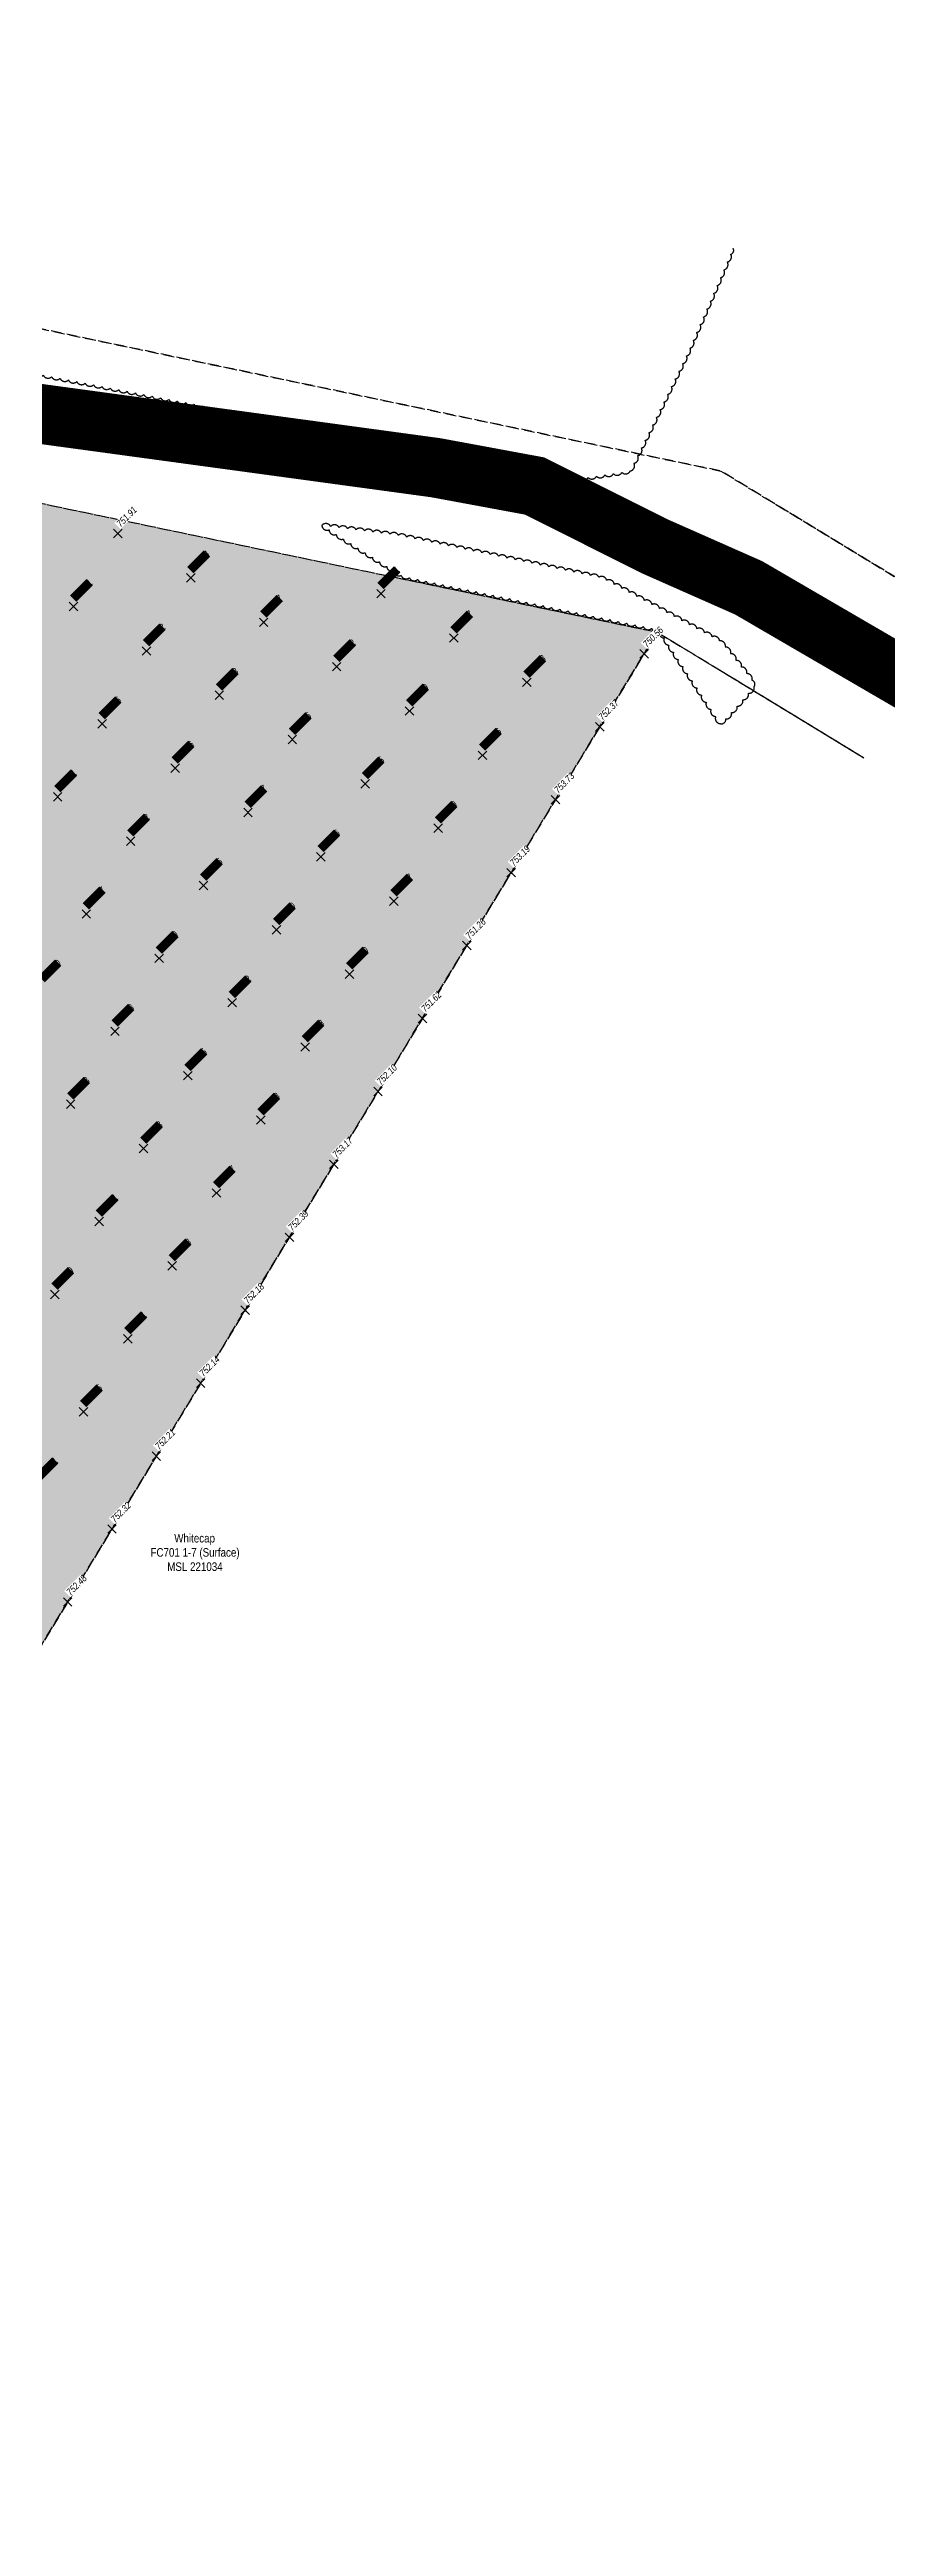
# Model space of a CAD drawing. Extents: x 478203 to 485171, y 6049002 to 6053712.
# Drawn here: x 482621 to 483603, y 6049002 to 6051902 of the extents above; entities that cross this region are included whole.
import ezdxf

# ---------------------------------------------------------------- set-up
doc = ezdxf.new("R2010")
doc.units = 0
doc.header["$LTSCALE"] = 5
doc.header["$PDMODE"] = 3
doc.header["$PDSIZE"] = 5
doc.linetypes.add('0', pattern=[1, 1, 0])
doc.linetypes.add('foc-ACCESSROAD', pattern=[3.75, 2.5, -1.25])
for name, color, linetype in [('AS-ROADS', 254, 'Continuous'), ('C-AR', 13, 'foc-ACCESSROAD'), ('C-WS', 13, 'foc-ACCESSROAD'), ('F-AR', 190, 'foc-ACCESSROAD'), ('P-PROPOSED-H', 21, 'Continuous'), ('T-BUSH', 110, '0')]:
    doc.layers.add(name, color=color, linetype=linetype)
for name, color, linetype, lineweight in [('C-WS-T', 13, 'Continuous', 9), ('T-ELEVATION', 48, 'Continuous', 18), ('T-ELEVATION-T', 48, 'Continuous', 18)]:
    doc.layers.add(name, color=color, linetype=linetype, lineweight=lineweight)
doc.styles.add('80L', font='ARIALN.TTF', dxfattribs={"height": 10})
doc.styles.add('80LS', font='ARIALNI.TTF', dxfattribs={"height": 10})

msp = doc.modelspace()

# ---------------------------------------------------------------- hatches: boundary and pattern name
at = {"layer": 'AS-ROADS'}
h = msp.add_hatch(color=256, dxfattribs=at)
h.dxf.hatch_style = 1
h.paths.add_polyline_path([(482282.13, 6049646.857), (482207.84, 6049534.777), (482170.64, 6049558.347), (482143.49, 6049567.377), (482129.47, 6049562.397), (482109.43, 6049528.787), (482055.31, 6049435.577), (482035.8, 6049414.097), (482004.67, 6049410.457), (481953.73, 6049437.507), (481958.02, 6049451.997), (481832.54, 6049534.707), (481705.63, 6049614.927), (481572.03, 6049694.577), (481412.62, 6049790.687), (481259.75, 6049885.527), (481094.1, 6049987.957), (481043.06, 6050018.497), (481028.45, 6050035.137), (481016.28, 6050054.567), (481017.37, 6050066.817), (481026.16, 6050081.417), (481061.47, 6050144.197), (481066.01, 6050164.057), (481081.92, 6050198.717), (481097.28, 6050227.657), (481116.91, 6050254.417), (481231.21, 6050444.117), (481459.78, 6050821.767), (481618.25, 6051083.567), (481663.96, 6051165.257), (481653.76, 6051184.887), (481696.88, 6051253.117), (481786.16, 6051398.457), (481834.42, 6051476.857), (481860.3, 6051513.517), (481866.66, 6051549.557), (481850.78, 6051670.433), (482075.303, 6051583.952), (481981.96, 6051489.737), (481948.79, 6051450.477), (481935.02, 6051412.327), (481933.63, 6051379.747), (482033.33, 6051319.477), (482254.08, 6051184.987), (482501.61, 6051032.027), (482860.11, 6050810.517), (482866.61, 6050801.367), (482860.8, 6050785.467), (482838.57, 6050744.077), (482829.63, 6050716.537), (482845.98, 6050698.057), (482873.29, 6050677.797), (482915.26, 6050658.257), (482883.14, 6050585.827), (482835.6, 6050621.667), (482803.15, 6050643.747), (482780.78, 6050642.207), (482764.38, 6050631.297), (482749.21, 6050611.247), (482704.22, 6050542.557), (482618.41, 6050407.327), (482502.9, 6050220.387), (482426.02, 6050092.347), (482326.71, 6049926.897), (482280.27, 6049848.347), (482254.15, 6049814.397), (482255.54, 6049800.037), (482268.6, 6049790.167), (482210.44, 6049698.627), (482210.25, 6049681.867), (482222.04, 6049664.917), (482249.12, 6049650.987)])
at = {"layer": 'P-PROPOSED-H'}
h = msp.add_hatch(color=256, dxfattribs=at)
h.dxf.hatch_style = 1
h.paths.add_polyline_path([(483333.161, 6051219.793), (482045.652, 6049102.06), (480667.412, 6049939.983), (481705.842, 6051648.025), (481736.786, 6051614.797), (482054.555, 6051487.156)])

# ---------------------------------------------------------------- linework, layer by layer
at = {"layer": 'AS-ROADS', "const_width": 69.964, "flags": 128}
msp.add_lwpolyline([(481662.947, 6051827.927), (481710.83, 6051777.357), (481826.65, 6051679.727), (482218.6, 6051528.757), (483073.62, 6051412.347), (483189.33, 6051390.937), (483330.25, 6051320.267), (483440.07, 6051271.707), (483629.194, 6051161.584)], dxfattribs=at)
at = {"layer": 'C-AR', "flags": 128}
for points in [[(483678.986, 6051243.484), (483407.675, 6051408.431), (482112.714, 6051679.214), (481852.678, 6051783.665), (481742.482, 6051901.995)], [(481596.196, 6051765.764), (481736.786, 6051614.797), (482054.555, 6051487.156), (483333.161, 6051219.793), (483575.142, 6051072.677)]]:
    msp.add_lwpolyline(points, dxfattribs=at)
at = {"layer": 'C-WS'}
msp.add_lwpolyline([(483333.161, 6051219.793), (482045.652, 6049102.06), (480667.412, 6049939.983), (481705.842, 6051648.025), (481736.786, 6051614.797), (482054.555, 6051487.156)], close=True, dxfattribs=at)
at = {"layer": 'C-WS', "flags": 128}
msp.add_lwpolyline([(482316.031, 6049001.654), (482074.05, 6049148.77), (483333.161, 6051219.793), (483575.142, 6051072.677)], dxfattribs=at)
at = {"layer": 'F-AR'}
for points in [[(481742.482, 6051901.995), (481852.678, 6051783.665), (482112.714, 6051679.214), (483407.675, 6051408.431), (483678.986, 6051243.484)], [(481596.196, 6051765.764), (481736.786, 6051614.797), (482054.555, 6051487.156), (483333.161, 6051219.793), (483575.142, 6051072.677)]]:
    msp.add_lwpolyline(points, dxfattribs=at)
at = {"layer": 'T-BUSH', "flags": 128}
msp.add_lwpolyline([(481731.262, 6051891.546, 0.2851225), (481736.96, 6051888.556, 0.52056705), (481743.269, 6051880.805, 0.52056705), (481749.579, 6051873.053, 0.52056705), (481755.888, 6051865.301, 0.52056705), (481762.198, 6051857.55, 0.52056705), (481768.507, 6051849.798, 0.52056705), (481774.817, 6051842.046, 0.52056705), (481781.126, 6051834.295, 0.52056705), (481787.436, 6051826.543, 0.52056705), (481793.745, 6051818.791, 0.52056705), (481800.055, 6051811.04, 0.52056705), (481806.364, 6051803.288, 0.52056705), (481812.674, 6051795.536, 0.52056705), (481818.983, 6051787.785, 0.52056705), (481825.293, 6051780.033, 0.52056705), (481831.603, 6051772.281, 0.52056705), (481837.912, 6051764.53, 0.52056705), (481845.216, 6051757.955, 0.52056705), (481853.909, 6051753.022, 0.52056705), (481862.602, 6051748.09, 0.52056705), (481871.295, 6051743.157, 0.52056705), (481879.988, 6051738.224, 0.52056705), (481888.681, 6051733.292, 0.52056705), (481897.374, 6051728.359, 0.52056705), (481906.067, 6051723.426, 0.52056705), (481914.76, 6051718.494, 0.52056705), (481923.453, 6051713.561, 0.52056705), (481932.146, 6051708.628, 0.52056705), (481940.839, 6051703.696, 0.52056705), (481949.532, 6051698.763, 0.52056705), (481958.225, 6051693.831, 0.52056705), (481967.454, 6051690.126, 0.52056705), (481976.979, 6051687.096, 0.52056705), (481986.503, 6051684.066, 0.52056705), (481996.028, 6051681.036, 0.52056705), (482005.553, 6051678.006, 0.52056705), (482015.077, 6051674.977, 0.52056705), (482024.602, 6051671.947, 0.52056705), (482034.126, 6051668.917, 0.52056705), (482043.651, 6051665.887, 0.52056705), (482053.176, 6051662.857, 0.52056705), (482062.7, 6051659.827, 0.52056705), (482072.225, 6051656.798, 0.52056705), (482081.749, 6051653.768, 0.52056705), (482091.274, 6051650.738, 0.52056705), (482100.799, 6051647.708, 0.52056705), (482110.323, 6051644.678, 0.52056705), (482119.848, 6051641.649, 0.52056705), (482129.372, 6051638.619, 0.52056705), (482138.897, 6051635.589, 0.52056705), (482148.422, 6051632.559, 0.52056705), (482157.946, 6051629.529, 0.52056705), (482167.471, 6051626.499, 0.52056705), (482176.995, 6051623.47, 0.52056705), (482186.52, 6051620.44, 0.52056705), (482196.045, 6051617.41, 0.52056705), (482205.569, 6051614.38, 0.52056705), (482215.094, 6051611.35, 0.52056705), (482224.619, 6051608.32, 0.52056705), (482234.143, 6051605.291, 0.52056705), (482243.668, 6051602.261, 0.52056705), (482253.192, 6051599.231, 0.52056705), (482262.717, 6051596.201, 0.52056705), (482272.242, 6051593.171, 0.52056705), (482281.766, 6051590.142, 0.52056705), (482291.291, 6051587.112, 0.52056705), (482300.815, 6051584.082, 0.52056705), (482310.34, 6051581.052, 0.52056705), (482319.865, 6051578.022, 0.52056705), (482329.574, 6051575.716, 0.52056705), (482339.387, 6051573.821, 0.52056705), (482349.201, 6051571.926, 0.52056705), (482359.014, 6051570.03, 0.52056705), (482368.828, 6051568.135, 0.52056705), (482378.641, 6051566.239, 0.52056705), (482388.455, 6051564.344, 0.52056705), (482398.268, 6051562.449, 0.52056705), (482408.082, 6051560.553, 0.52056705), (482417.895, 6051558.658, 0.52056705), (482427.709, 6051556.762, 0.52056705), (482437.523, 6051554.867, 0.52056705), (482447.336, 6051552.972, 0.52056705), (482457.15, 6051551.076, 0.52056705), (482466.963, 6051549.181, 0.52056705), (482476.777, 6051547.285, 0.52056705), (482486.59, 6051545.39, 0.52056705), (482496.404, 6051543.495, 0.52056705), (482506.217, 6051541.599, 0.52056705), (482516.031, 6051539.704, 0.52056705), (482525.844, 6051537.809, 0.52056705), (482535.658, 6051535.913, 0.52056705), (482545.471, 6051534.018, 0.52056705), (482555.285, 6051532.122, 0.52056705), (482565.098, 6051530.227, 0.52056705), (482574.912, 6051528.332, 0.52056705), (482584.726, 6051526.436, 0.52056705), (482594.539, 6051524.541, 0.52056705), (482604.353, 6051522.645, 0.52056705), (482614.166, 6051520.75, 0.52056705), (482623.98, 6051518.855, 0.52056705), (482633.793, 6051516.959, 0.52056705), (482643.607, 6051515.064, 0.52056705), (482653.42, 6051513.168, 0.52056705), (482663.234, 6051511.273, 0.52056705), (482673.047, 6051509.378, 0.52056705), (482682.861, 6051507.482, 0.52056705), (482692.674, 6051505.587, 0.52056705), (482702.488, 6051503.691, 0.52056705), (482712.302, 6051501.796, 0.52056705), (482722.115, 6051499.901, 0.52056705), (482731.929, 6051498.005, 0.52056705), (482741.742, 6051496.11, 0.52056705), (482751.556, 6051494.214, 0.52056705), (482761.369, 6051492.319, 0.52056705), (482771.183, 6051490.424, 0.52056705), (482780.996, 6051488.528, 0.52056705), (482790.81, 6051486.633, 0.52056705), (482800.623, 6051484.737, 0.52056705), (482810.437, 6051482.842, 0.52056705), (482820.25, 6051480.947, 0.52056705), (482830.064, 6051479.051, 0.52056705), (482839.877, 6051477.156, 0.52056705), (482849.691, 6051475.26, 0.52056705), (482859.505, 6051473.365, 0.52056705), (482869.318, 6051471.47, 0.52056705), (482879.132, 6051469.574, 0.52056705), (482888.945, 6051467.679, 0.52056705), (482898.759, 6051465.784, 0.52056705), (482908.572, 6051463.888, 0.52056705), (482918.386, 6051461.993, 0.52056705), (482928.199, 6051460.097, 0.52056705), (482938.013, 6051458.202, 0.52056705), (482947.826, 6051456.307, 0.52056705), (482957.64, 6051454.411, 0.52056705), (482967.453, 6051452.513, 0.52056705), (482977.266, 6051450.615, 0.52056705), (482987.079, 6051448.717, 0.52056705), (482996.892, 6051446.819, 0.52056705), (483006.705, 6051444.921, 0.52056705), (483016.518, 6051443.023, 0.52056705), (483026.331, 6051441.125, 0.52056705), (483036.144, 6051439.227, 0.52056705), (483045.957, 6051437.329, 0.52056705), (483055.77, 6051435.43, 0.52056705), (483065.583, 6051433.532, 0.52056705), (483075.396, 6051431.634, 0.52056705), (483085.209, 6051429.736, 0.52056705), (483095.022, 6051427.838, 0.52056705), (483104.835, 6051425.94, 0.52056705), (483114.648, 6051424.042, 0.52056705), (483124.461, 6051422.144, 0.52056705), (483134.274, 6051420.246, 0.52056705), (483144.087, 6051418.348, 0.52056705), (483153.9, 6051416.45, 0.52056705), (483163.713, 6051414.552, 0.52056705), (483173.526, 6051412.654, 0.52056705), (483183.339, 6051410.756, 0.52056705), (483193.152, 6051408.857, 0.52056705), (483202.965, 6051406.959, 0.52056705), (483212.778, 6051405.061, 0.52056705), (483222.591, 6051403.163, 0.52056705), (483232.404, 6051401.265, 0.52056705), (483242.219, 6051399.427, 0.52056705), (483252.103, 6051400.909, 0.52056705), (483261.988, 6051402.391, 0.52056705), (483271.872, 6051403.873, 0.52056705), (483281.757, 6051405.354, 0.52056705), (483291.641, 6051406.836, 0.52056705), (483301.366, 6051408.535, 0.52056705), (483305.758, 6051417.513, 0.52056705), (483310.15, 6051426.491, 0.52056705), (483314.543, 6051435.469, 0.52056705), (483318.935, 6051444.448, 0.52056705), (483323.327, 6051453.426, 0.52056705), (483327.719, 6051462.404, 0.52056705), (483332.111, 6051471.382, 0.52056705), (483336.503, 6051480.36, 0.52056705), (483340.895, 6051489.338, 0.52056705), (483345.288, 6051498.317, 0.52056705), (483349.68, 6051507.295, 0.52056705), (483354.072, 6051516.273, 0.52056705), (483358.464, 6051525.251, 0.52056705), (483362.856, 6051534.229, 0.52056705), (483367.248, 6051543.207, 0.52056705), (483371.294, 6051552.345, 0.52056705), (483375.279, 6051561.512, 0.52056705), (483379.263, 6051570.678, 0.52056705), (483383.248, 6051579.844, 0.52056705), (483387.233, 6051589.01, 0.52056705), (483391.217, 6051598.177, 0.52056705), (483395.202, 6051607.343, 0.52056705), (483399.186, 6051616.509, 0.52056705), (483403.171, 6051625.676, 0.52056705), (483407.156, 6051634.842, 0.52056705), (483411.14, 6051644.008, 0.52056705), (483415.125, 6051653.174, 0.52056705), (483419.11, 6051662.341, 0.52056705), (483421.994, 6051668.976)], format="xyb", dxfattribs=at)
msp.add_lwpolyline([(482940.379, 6051344.892, 0.52056705), (482948.823, 6051339.544, 0.52056705), (482957.267, 6051334.196, 0.52056705), (482965.71, 6051328.848, 0.52056705), (482974.154, 6051323.5, 0.52056705), (482982.598, 6051318.152, 0.52056705), (482991.042, 6051312.805, 0.52056705), (482999.485, 6051307.457, 0.52056705), (483007.929, 6051302.109, 0.52056705), (483016.373, 6051296.761, 0.52056705), (483024.817, 6051291.413, 0.52056705), (483033.261, 6051286.065, 0.52056705), (483042.858, 6051283.56, 0.52056705), (483052.641, 6051281.515, 0.52056705), (483062.424, 6051279.469, 0.52056705), (483072.208, 6051277.423, 0.52056705), (483081.991, 6051275.378, 0.52056705), (483091.774, 6051273.332, 0.52056705), (483101.558, 6051271.286, 0.52056705), (483111.341, 6051269.24, 0.52056705), (483121.124, 6051267.195, 0.52056705), (483130.908, 6051265.149, 0.52056705), (483140.691, 6051263.103, 0.52056705), (483150.474, 6051261.057, 0.52056705), (483160.257, 6051259.012, 0.52056705), (483170.041, 6051256.966, 0.52056705), (483179.824, 6051254.92, 0.52056705), (483189.607, 6051252.874, 0.52056705), (483199.391, 6051250.829, 0.52056705), (483209.174, 6051248.783, 0.52056705), (483218.957, 6051246.737, 0.52056705), (483228.741, 6051244.691, 0.52056705), (483238.524, 6051242.646, 0.52056705), (483248.307, 6051240.6, 0.52056705), (483258.09, 6051238.554, 0.52056705), (483267.874, 6051236.509, 0.52056705), (483277.657, 6051234.463, 0.52056705), (483287.44, 6051232.417, 0.52056705), (483297.224, 6051230.371, 0.52056705), (483307.007, 6051228.326, 0.52056705), (483316.79, 6051226.28, 0.52056705), (483326.574, 6051224.234, 0.52056705), (483335.755, 6051221.305, 0.52056705), (483341.235, 6051212.947, 0.52056705), (483346.716, 6051204.588, 0.52056705), (483352.196, 6051196.23, 0.52056705), (483357.676, 6051187.871, 0.52056705), (483363.156, 6051179.513, 0.52056705), (483368.637, 6051171.154, 0.52056705), (483374.117, 6051162.796, 0.52056705), (483379.597, 6051154.437, 0.52056705), (483385.077, 6051146.079, 0.52056705), (483390.558, 6051137.72, 0.52056705), (483396.038, 6051129.362, 0.52056705), (483401.518, 6051121.003, 0.52056705), (483406.998, 6051112.645, 0.52056705), (483413.467, 6051118.224, 0.52056705), (483420.073, 6051125.725, 0.52056705), (483426.678, 6051133.227, 0.52056705), (483433.283, 6051140.728, 0.52056705), (483439.889, 6051148.229, 0.52056705), (483446.494, 6051155.73, 0.52056705), (483444.159, 6051163.42, 0.52056705), (483437.876, 6051171.194, 0.52056705), (483431.594, 6051178.967, 0.52056705), (483425.311, 6051186.741, 0.52056705), (483419.029, 6051194.514, 0.52056705), (483412.746, 6051202.288, 0.52056705), (483406.082, 6051209.601, 0.52056705), (483397.274, 6051214.325, 0.52056705), (483388.466, 6051219.05, 0.52056705), (483379.659, 6051223.774, 0.52056705), (483370.851, 6051228.499, 0.52056705), (483362.043, 6051233.224, 0.52056705), (483353.236, 6051237.948, 0.52056705), (483344.428, 6051242.673, 0.52056705), (483335.62, 6051247.398, 0.52056705), (483326.812, 6051252.122, 0.52056705), (483318.005, 6051256.847, 0.52056705), (483309.197, 6051261.571, 0.52056705), (483300.389, 6051266.296, 0.52056705), (483291.582, 6051271.021, 0.52056705), (483282.774, 6051275.745, 0.52056705), (483273.966, 6051280.47, 0.52056705), (483264.75, 6051284.075, 0.52056705), (483254.967, 6051286.122, 0.52056705), (483245.185, 6051288.169, 0.52056705), (483235.402, 6051290.216, 0.52056705), (483225.619, 6051292.264, 0.52056705), (483215.836, 6051294.311, 0.52056705), (483206.053, 6051296.358, 0.52056705), (483196.27, 6051298.405, 0.52056705), (483186.487, 6051300.453, 0.52056705), (483176.704, 6051302.5, 0.52056705), (483166.921, 6051304.547, 0.52056705), (483157.138, 6051306.594, 0.52056705), (483147.355, 6051308.642, 0.52056705), (483137.572, 6051310.689, 0.52056705), (483127.789, 6051312.736, 0.52056705), (483118.006, 6051314.783, 0.52056705), (483108.223, 6051316.831, 0.52056705), (483098.44, 6051318.878, 0.52056705), (483088.657, 6051320.925, 0.52056705), (483078.874, 6051322.973, 0.52056705), (483069.091, 6051325.02, 0.52056705), (483059.308, 6051327.067, 0.52056705), (483049.525, 6051329.114, 0.52056705), (483039.742, 6051331.162, 0.52056705), (483029.959, 6051333.209, 0.52056705), (483020.055, 6051334.541, 0.52056705), (483010.143, 6051335.829, 0.52056705), (483000.232, 6051337.116, 0.52056705), (482990.32, 6051338.404, 0.52056705), (482980.408, 6051339.692, 0.52056705), (482970.497, 6051340.979, 0.52056705), (482960.585, 6051342.267, 0.52056705), (482950.674, 6051343.555, 0.52056705)], format="xyb", close=True, dxfattribs=at)
at = {"layer": 'T-ELEVATION'}
for p in [(482701.48, 6051335.187, 7519.1), (482786.88, 6051283.287, 7518.4), (482649.58, 6051249.787, 7545.1), (483009.58, 6051264.787, 7511.1), (482872.28, 6051231.287, 7525.7), (483094.98, 6051212.887, 7509.7), (482734.98, 6051197.787, 7548.2), (482957.68, 6051179.387, 7534.2), (483317.78, 6051194.387, 7505.6), (483180.38, 6051160.987, 7520.8), (482820.38, 6051145.887, 7544.8), (483043.08, 6051127.487, 7542.9), (482683.08, 6051112.387, 7520.6), (482905.78, 6051093.987, 7542.6), (483265.78, 6051108.987, 7523.7), (483128.48, 6051075.587, 7547.6), (482768.48, 6051060.487, 7516.6), (482991.18, 6051042.087, 7539.5), (482631.08, 6051026.987, 7538.1), (482853.88, 6051008.587, 7515.7), (483213.88, 6051023.587, 7537.3), (483076.58, 6050990.187, 7535.9), (482716.48, 6050975.087, 7538.2), (482939.28, 6050956.687, 7514.6), (482801.88, 6050923.187, 7537.5), (483161.98, 6050938.187, 7531.9), (482664.58, 6050889.687, 7538.7), (483024.68, 6050904.787, 7512.7), (482887.28, 6050871.287, 7537), (482749.98, 6050837.787, 7537.9), (483110.08, 6050852.787, 7512.6), (482972.78, 6050819.387, 7530), (482835.38, 6050785.887, 7537.2), (482698.08, 6050752.387, 7539.8), (483058.18, 6050767.387, 7516.2), (482920.78, 6050733.987, 7540.8), (482783.48, 6050700.487, 7537.5), (482646.18, 6050666.987, 7539.8), (483006.18, 6050681.987, 7521), (482868.88, 6050648.487, 7538.3), (482731.58, 6050615.087, 7537.3), (482954.28, 6050596.587, 7531.7), (482816.98, 6050563.087, 7535.7), (482679.68, 6050529.687, 7537.1), (482902.38, 6050511.187, 7523.9), (482765.08, 6050477.687, 7536.8), (482627.68, 6050444.287, 7536.9), (482850.48, 6050425.787, 7521.8), (482713.08, 6050392.287, 7535.1), (482798.48, 6050340.387, 7521.4), (482661.18, 6050306.887, 7534.5), (482746.58, 6050254.987, 7522.1), (482694.68, 6050169.587, 7523.2), (482642.78, 6050084.187, 7524.8)]:
    msp.add_point(p, dxfattribs=at)

# ---------------------------------------------------------------- texts
at = {"layer": 'C-WS-T', "insert": (482739.174, 6050163.858), "char_height": 9.9949, "attachment_point": 1, "style": '80L'}
msp.add_mtext_dynamic_manual_height_columns('\\pi28.33704;Whitecap\\P\\pi0.53063;FC701 1-7 (Surface)\\P\\pi20.1284;MSL 221034', width=103.77146, gutter_width=199.896, heights=[0], dxfattribs=at)
at = {"layer": 'T-ELEVATION-T', "char_height": 8, "width": 25, "attachment_point": 1, "rotation": 44.999991, "style": '80LS', "bg_fill": 1, "box_fill_scale": 1.15, "bg_fill_transparency": 0}
for s, insert, bg_fill_color in [('751.84', (482784.47, 6051296.046), 21), ('754.51', (482647.17, 6051262.546), 21), ('751.11', (483007.17, 6051277.546), 21), ('752.57', (482869.87, 6051244.046), 21), ('750.97', (483092.57, 6051225.646), 21), ('754.82', (482732.57, 6051210.546), 21), ('753.42', (482955.27, 6051192.146), 21), ('752.08', (483177.97, 6051173.746), 21), ('754.48', (482817.97, 6051158.646), 21), ('754.29', (483040.67, 6051140.246), 21), ('752.06', (482680.67, 6051125.146), 21), ('754.26', (482903.37, 6051106.746), 21), ('754.76', (483126.07, 6051088.346), 21), ('751.66', (482766.07, 6051073.246), 21), ('753.95', (482988.77, 6051054.846), 21), ('753.81', (482628.67, 6051039.746), 21), ('751.57', (482851.47, 6051021.346), 21), ('753.59', (483074.17, 6051002.946), 21), ('753.82', (482714.07, 6050987.846), 21), ('751.46', (482936.87, 6050969.446), 21), ('753.75', (482799.47, 6050935.946), 21), ('751.27', (483022.27, 6050917.546), 21), ('753.87', (482662.17, 6050902.446), 254), ('753.70', (482884.87, 6050884.046), 21), ('753.79', (482747.57, 6050850.546), 254), ('754.10', (482610.27, 6050817.046), 254), ('753.00', (482970.37, 6050832.146), 21), ('753.72', (482832.97, 6050798.646), 254), ('753.98', (482695.67, 6050765.146), 254), ('754.08', (482918.37, 6050746.746), 21), ('753.75', (482781.07, 6050713.246), 254), ('753.98', (482643.77, 6050679.746), 254), ('753.83', (482866.47, 6050661.246), 254), ('753.73', (482729.17, 6050627.846), 254), ('753.57', (482814.57, 6050575.846), 21), ('753.71', (482677.27, 6050542.446), 254), ('753.68', (482762.67, 6050490.446), 21), ('753.69', (482625.27, 6050457.046), 254), ('753.51', (482710.67, 6050405.046), 21), ('753.45', (482658.77, 6050319.646), 21), ('753.51', (482606.87, 6050234.246), 21)]:
    msp.add_mtext(s, dxfattribs=dict(at, insert=insert, bg_fill_color=bg_fill_color))

# ---------------------------------------------------------------- next in the draw order: texts
at = {"layer": 'T-ELEVATION-T', "char_height": 8, "width": 25, "attachment_point": 1, "rotation": 44.999991, "style": '80LS', "bg_fill": 3, "box_fill_scale": 1.15, "bg_fill_color": 256, "bg_fill_true_color": 256, "bg_fill_transparency": 0}
for s, insert in [('751.91', (482699.07, 6051347.946)), ('750.56', (483315.37, 6051207.146)), ('752.37', (483263.37, 6051121.746)), ('753.73', (483211.47, 6051036.346)), ('753.19', (483159.57, 6050950.946)), ('751.26', (483107.67, 6050865.546)), ('751.62', (483055.77, 6050780.146)), ('752.10', (483003.77, 6050694.746)), ('753.17', (482951.87, 6050609.346)), ('752.39', (482899.97, 6050523.946)), ('752.18', (482848.07, 6050438.546)), ('752.14', (482796.07, 6050353.146)), ('752.21', (482744.17, 6050267.746)), ('752.32', (482692.27, 6050182.346)), ('752.48', (482640.37, 6050096.946))]:
    msp.add_mtext(s, dxfattribs=dict(at, insert=insert))

doc.saveas('drawing.dxf')
